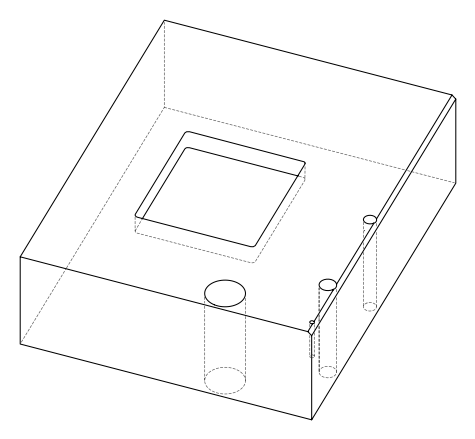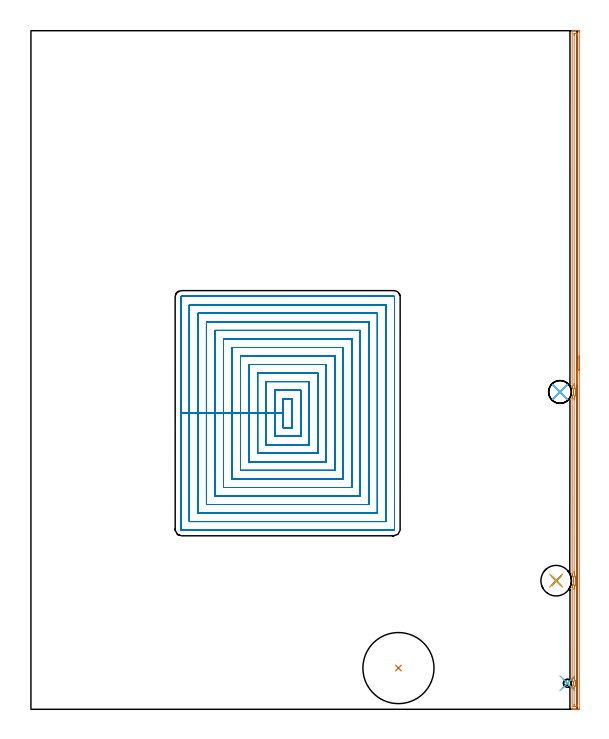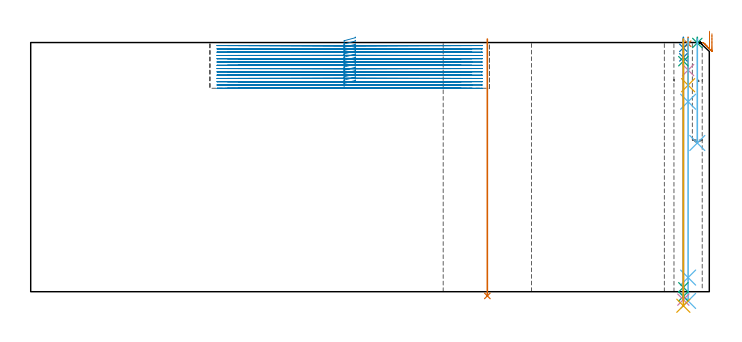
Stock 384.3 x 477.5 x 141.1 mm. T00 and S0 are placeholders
(PLAN: 14 operations, 11 tool changes, 139.1 min)
(1 SPOT_DRILL | STEP1HOLE | NXT0321_9005460120000 | 0.03 min | 3 mm3)
(2 SPOT_DRILL_1 | STEP1HOLE_2 | NXT0321_9005460120000 | 0.05 min | 182 mm3)
(3 SPOT_DRILL_2 | STEP1POCKET | NXT0321_9005460120000 | 0.03 min | 0 mm3)
(4 DRILL_BLIND_HOLE_INTO_CENTER | STEP1HOLE | UGT0301_217 | 0.07 min | 1138 mm3)
(5 DRILL_TO_ENLARGE_BLIND_HOLE | STEP1HOLE | NXT0301_111 | 0.11 min | 3439 mm3)
(6 GUN_DRILL_THROUGH_HOLE | STEP1HOLE | UGT0307_013 | 0.79 min | 23768 mm3)
(7 INDEXABLE_INSERT_DRILL_THROUGH_HOLE_FROM_SOLID | STEP1HOLE_1 | NXT0302_038 | 0.58 min | 276913 mm3)
(8 DRILL_BLIND_HOLE_INTO_CENTER_1 | STEP1HOLE_2 | UGT0301_451 | 0.04 min | 116 mm3)
(9 GUN_DRILL_THROUGH_HOLE_1 | STEP1HOLE_2 | UGT0307_001 | 0.63 min | 2611 mm3)
(10 SPADE_DRILL_TO_ENLARGE_THROUGH_HOLE | STEP1HOLE_2 | UGT0306_004 | 0.59 min | 17235 mm3)
(11 DRILL_TO_ENLARGE_THROUGH_HOLE | STEP1HOLE_2 | UGT0301_052 | 0.61 min | 30999 mm3)
(12 DRILL_BLIND_HOLE_INTO_CENTER_2 | STEP1POCKET | UGT0301_451 | 0.24 min | 1352 mm3)
(13 AREA_MILL | FG_CHAMFER_SURFACE | UGT0205_001 | 7.84 min | 5969 mm3)
(14 MILL_RECTANGULAR_POCKET | POCKET_RECTANGULAR_STRAIGHT | NXT0201_009 | Follow Part, ap 2, ae 75% | 127.53 min | 706926 mm3)
(TOOL NXT0321_9005460120000 | NC Spot Drill, 142deg, 12mm, Carbide, Uncoated | D12 PA142 FL30 Z2)
(TOOL UGT0301_217 | Twist Drill 10.4 mm | D10.4 PA118 FL82 Z2)
(TOOL NXT0301_111 | Carbide Drill 16.1mm [860.1-1610-050A1-PM 4234] | D16.1 PA147 FL73 Z2)
(TOOL UGT0307_013 | Gun Drill 16 mm | D16 PA130 FL24 Z1)
(TOOL NXT0302_038 | Index. Insert Drill 50mm [880-D5000L50-04] | D50 PA176 FL200 Z2)
(TOOL UGT0301_451 | Carbide Drill 5.6 mm | D5.6 PA118 FL57 Z2)
(TOOL UGT0307_001 | Gun Drill 5 mm | D5 PA130 FL24 Z1)
(TOOL UGT0306_004 | Spade Drill 13.5mm | D13.5 PA132 FL10 Z2)
(TOOL UGT0301_052 | Twist Drill 21.5 mm | D21.5 PA118 FL150 Z2)
(TOOL UGT0205_001 | Chamfer Mill 20 x 3 x 45 deg. | D20 FL50 Z2)
(TOOL NXT0201_009 | ENDMILL 8mm [2P460-0800-NA 1630] | D8 FL26 Z6)
(OP 1 SPOT_DRILL)
G17 G21 G94 G90
T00 M6
G54
G17 G0 G90 X372.3 Y223.3 S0 M3
G43 Z151.1 H0
G94 G81 G98 Z140.411 F250. R144.1
G80
M5
M2
(OP 2 SPOT_DRILL_1)
G17 G21 G94 G90
T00 M6
G54
G17 G0 G90 X369.6 Y90.5 S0 M3
G43 Z151.1 H0
G94 G81 G98 Z138.1 F250. R144.1
G80
M5
M2
(OP 3 SPOT_DRILL_2)
G17 G21 G94 G90
T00 M6
G54
G17 G0 G90 X377.5 Y18.3 S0 M3
G43 Z151.1 H0
G94 G81 G98 Z140.859 F250. R144.1
G80
M5
M2
(OP 4 DRILL_BLIND_HOLE_INTO_CENTER)
G17 G21 G94 G90
T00 M6
G54
G17 G0 G90 X372.3 Y223.3 S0 M3
G43 Z151.1 H0
G94 G81 G98 Z125.5 F250. R143.1
G80
M5
M2
(OP 5 DRILL_TO_ENLARGE_BLIND_HOLE)
G17 G21 G94 G90
T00 M6
G54
G17 G0 G90 X372.3 Y223.3 S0 M3
G43 Z151.1 H1
G94 G81 G98 Z116.95 F250. R143.1
G80
M5
M2
(OP 6 GUN_DRILL_THROUGH_HOLE)
G17 G21 G94 G90
T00 M6
G54
G17 G0 G90 X372.3 Y223.3 M8
G43 Z151.1 H0
Z143.32
S716 M3
G94 G1 Z107.589 F125. M26
G4 X.084
Z8. F250.
G4 X.084
Z-5.23 F125.
G4 X.084
M5
M9
G0 Z143.32
Z151.1
M2
(OP 7 INDEXABLE_INSERT_DRILL_THROUGH_HOLE_FROM_SOLID)
G17 G21 G94 G90
T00 M6
G54
G17 G0 G90 X258.6 Y29. S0 M3
G43 Z151.1 H1
G94 G81 G98 Z-2.373 F250. R143.1
G80
M5
M2
(OP 8 DRILL_BLIND_HOLE_INTO_CENTER_1)
G17 G21 G94 G90
T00 M6
G54
G17 G0 G90 X369.6 Y90.5 S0 M3
G43 Z151.1 H0
G94 G81 G98 Z132.7 F250. R143.1
G80
M5
M2
(OP 9 GUN_DRILL_THROUGH_HOLE_1)
G17 G21 G94 G90
T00 M6
G54
G17 G0 G90 X369.6 Y90.5 M8
G43 Z151.1 H0
Z139.362
S716 M3
G94 G1 Z130.536 F125. M26
G4 X.084
Z2.5 F250.
G4 X.084
Z-2.666 F125.
G4 X.084
M5
M9
G0 Z139.362
Z151.1
M2
(OP 10 SPADE_DRILL_TO_ENLARGE_THROUGH_HOLE)
G17 G21 G94 G90
T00 M6
G54
G17 G0 G90 X369.6 Y90.5 S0 M3
G43 Z151.1 H0
G94 G73 G98 Z-4.505 F250. Q13.237 R143.1
G80
M5
M2
(OP 11 DRILL_TO_ENLARGE_THROUGH_HOLE)
G17 G21 G94 G90
T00 M6
G54
G17 G0 G90 X369.6 Y90.5 S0 M3
G43 Z151.1 H0
G94 G73 G98 Z-7.959 F250. Q21.294 R143.1
G80
M5
M2
(OP 12 DRILL_BLIND_HOLE_INTO_CENTER_2)
G17 G21 G94 G90
T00 M6
G54
G17 G0 G90 X377.5 Y18.3 S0 M3
G43 Z151.1 H0
G94 G81 G98 Z84.2 F250. R143.1
G80
M5
M2
(OP 13 AREA_MILL)
G17 G21 G94 G90
T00 M6
G54
G17 G0 G90 X385.8 Y248.75 S1061 M3
G43 Z151.1 H0
Z146.1
G94 G1 Y248.712 Z145.228 F250.
Y248.598 Z144.363
Y248.409 Z143.512
Y248.147 Z142.68
Y247.813 Z141.874
Y247.41 Z141.1
Y246.941 Z140.364
Y246.41 Z139.672
Y245.821 Z139.029
Y245.178 Z138.44
Y244.486 Z137.908
Y243.75 Z137.44
Y242.976 Z137.037
Y242.17 Z136.703
Y241.338 Z136.441
Y240.486 Z136.252
Y239.622 Z136.138
Y238.75 Z136.1
Y0.621
X385.798 Y0.295
X385.793 Y0.01 Z136.103
X385.48 Y0. Z136.416
X383.736 Z138.158
X383.204 Z138.693
X382.864 Z139.032
X382.331 Z139.565
X381.992 Z139.903
X381.049 Z140.85
X380.924 Z140.968
X380.902 Y0.001 Z140.989
X380.803 Y0.01 Z141.088
X380.8 Y0.174 Z141.1
Y15.811
X380.806 Y16.157 Z141.092
X380.906 Y16.254 Z140.992
X381.142 Y16.515 Z140.758
X381.286 Y16.704 Z140.614
X381.353 Y16.793 Z140.546
X381.411 Y16.893 Z140.489
X381.476 Y17.006 Z140.423
X381.578 Y17.226 Z140.321
X381.594 Y17.268 Z140.306
X381.661 Y17.453 Z140.238
X381.701 Y17.597 Z140.199
X381.724 Y17.686 Z140.173
X381.734 Y17.747 Z140.16
X381.756 Y17.86 Z140.142
X381.765 Y17.914 Z140.131
X381.78 Y18.058 Z140.117
X381.786 Y18.131 Z140.108
Y18.262 Z140.102
X381.788 Y18.343 Z140.1
X381.789 Y18.355
X381.785 Y18.47 Z140.111
X381.783 Y18.492 Z140.112
X381.778 Y18.58 Z140.118
X381.748 Y18.793 Z140.15
X381.746 Y18.809 Z140.152
X381.716 Y18.938 Z140.181
X381.695 Y19.035 Z140.204
X381.625 Y19.256 Z140.274
X381.572 Y19.385 Z140.327
X381.536 Y19.473 Z140.363
X381.409 Y19.711 Z140.491
X381.261 Y19.938 Z140.639
X381.12 Y20.114 Z140.779
X381.092 Y20.15 Z140.807
X380.952 Y20.301 Z140.948
X380.906 Y20.349 Z140.992
X380.804 Y20.45 Z141.089
X380.8 Y21.172 Z141.1
Y85.507
X380.805 Y85.871 Z141.091
X380.858 Y85.994 Z141.039
X380.905 Y86.102 Z140.991
X381.057 Y86.462 Z140.84
X381.119 Y86.622 Z140.781
X381.202 Y86.848 Z140.695
X381.224 Y86.907 Z140.673
X381.351 Y87.294 Z140.542
X381.372 Y87.355 Z140.523
X381.411 Y87.485 Z140.489
X381.481 Y87.734 Z140.419
X381.499 Y87.8 Z140.4
X381.589 Y88.188 Z140.305
X381.604 Y88.248 Z140.291
X381.692 Y88.694 Z140.208
X381.697 Y88.732 Z140.202
X381.728 Y88.941 Z140.169
X381.748 Y89.081 Z140.146
X381.757 Y89.141 Z140.137
X381.799 Y89.482 Z140.099
X381.808 Y89.632 Z140.089
Y89.635
X381.813 Y89.734 Z140.081
X381.828 Y89.964 Z140.069
X381.833 Y90.034 Z140.065
X381.834 Y90.075 Z140.064
X381.841 Y90.468 Z140.05
X381.843 Y90.537
X381.837 Y90.782 Z140.057
X381.834 Y90.869 Z140.059
X381.833 Y90.928 Z140.061
X381.828 Y91.024 Z140.068
X381.819 Y91.178 Z140.076
X381.807 Y91.404 Z140.093
X381.8 Y91.518 Z140.1
X381.764 Y91.821 Z140.136
X381.697 Y92.268 Z140.202
X381.613 Y92.714 Z140.286
X381.521 Y93.102 Z140.375
X381.508 Y93.162 Z140.39
X381.385 Y93.607 Z140.514
X381.237 Y94.055 Z140.661
X381.071 Y94.5 Z140.825
X380.957 Y94.773 Z140.937
X380.906 Y94.9 Z140.99
X380.814 Y95.125 Z141.08
X380.81 Y95.308 Z141.09
X380.8 Y218.645 Z141.1
X380.805 Y219.429 Z141.091
X380.858 Y219.539 Z141.039
X380.906 Y219.633 Z140.992
X381.093 Y220.033 Z140.805
X381.263 Y220.44 Z140.636
X381.327 Y220.623 Z140.573
X381.418 Y220.884 Z140.481
X381.547 Y221.333 Z140.351
X381.608 Y221.605 Z140.292
X381.646 Y221.778 Z140.253
X381.69 Y222.05 Z140.209
X381.701 Y222.117 Z140.198
X381.716 Y222.219 Z140.179
X381.718 Y222.226 Z140.178
X381.725 Y222.296 Z140.17
X381.766 Y222.672 Z140.131
X381.774 Y222.834 Z140.122
X381.785 Y223.113 Z140.102
X381.786 Y223.12 Z140.103
X381.788 Y223.165 Z140.106
X381.786 Y223.384 Z140.104
Y223.436 Z140.105
X381.785 Y223.44
X381.783 Y223.477 Z140.104
Y223.493
X381.784 Y223.566 Z140.106
X381.758 Y224.013 Z140.135
X381.727 Y224.292 Z140.171
X381.708 Y224.46 Z140.191
X381.701 Y224.497 Z140.197
X381.63 Y224.906 Z140.269
X381.622 Y224.94 Z140.277
X381.522 Y225.354 Z140.375
X381.39 Y225.799 Z140.507
X381.24 Y226.212 Z140.659
X381.227 Y226.248 Z140.673
X381.12 Y226.501 Z140.779
X381.038 Y226.692 Z140.859
X380.931 Y226.915 Z140.967
X380.906 Y226.967 Z140.992
X380.851 Y227.077 Z141.047
X380.806 Y227.174 Z141.092
X380.8 Y227.581 Z141.1
Y477.326
X380.803 Y477.49 Z141.088
X380.923 Y477.498 Z140.969
X381.049 Y477.5 Z140.85
X381.313 Z140.587
X381.992 Z139.903
X383.204 Z138.693
X383.736 Z138.158
X385.214 Z136.682
X385.48 Y477.497 Z136.416
X385.793 Y477.49 Z136.103
X385.798 Y477.205 Z136.1
X385.8 Y476.879
Y476.551
Y238.75
X384.386 Z137.514
Y3.301
X384.385 Y2.637 Z137.515
X384.383 Y2.408 Z137.517
X384.379 Y2.076 Z137.521
X384.367 Y2.01 Z137.533
X384.267 Y2.005 Z137.633
X384.133 Y2.001 Z137.767
X382.864 Y2. Z139.036
X382.388 Y2.002 Z139.512
X382.254 Y2.007 Z139.646
X382.229 Y2.009 Z139.671
X382.221 Y2.055 Z139.679
X382.218 Y2.177 Z139.682
X382.216 Y2.408 Z139.684
X382.214 Y3.073 Z139.686
Y3.301
X382.215 Y14.689 Z139.685
X382.216 Y14.917 Z139.684
X382.218 Y15.084 Z139.682
X382.221 Y15.165 Z139.679
X382.229 Y15.2 Z139.671
X382.248 Y15.231 Z139.652
X382.373 Y15.421 Z139.527
X382.602 Y15.811 Z139.298
X382.657 Y15.917 Z139.243
X382.69 Y15.989 Z139.21
X382.864 Y16.401 Z139.036
X382.942 Y16.625 Z138.958
X382.967 Y16.704 Z138.933
X383.059 Y17.051 Z138.841
X383.116 Y17.34 Z138.784
X383.156 Y17.598 Z138.744
X383.185 Y17.878 Z138.715
X383.198 Y18.15 Z138.702
Y18.492
X383.181 Y18.771 Z138.719
X383.141 Y19.101 Z138.759
X383.094 Y19.385 Z138.806
X383.05 Y19.579 Z138.85
X382.994 Y19.801 Z138.906
X382.864 Y20.215 Z139.036
X382.84 Y20.279 Z139.06
X382.823 Y20.321 Z139.077
X382.679 Y20.634 Z139.221
X382.549 Y20.878 Z139.351
X382.375 Y21.172 Z139.525
X382.284 Y21.323 Z139.616
X382.221 Y21.426 Z139.679
X382.22 Y21.505 Z139.68
X382.215 Y21.837 Z139.685
Y22.066
X382.214 Y22.732 Z139.686
X382.215 Y84.385 Z139.685
X382.216 Y84.614 Z139.684
X382.22 Y85.274 Z139.68
X382.303 Y85.507 Z139.597
X382.452 Y85.929 Z139.448
X382.617 Y86.401 Z139.283
X382.653 Y86.509 Z139.247
X382.677 Y86.592 Z139.223
X382.864 Y87.264 Z139.036
X382.87 Y87.288 Z139.03
X382.957 Y87.693 Z138.943
X383.023 Y88.025 Z138.877
X383.053 Y88.188 Z138.847
X383.146 Y88.793 Z138.754
X383.18 Y89.081 Z138.72
X383.221 Y89.609 Z138.679
X383.24 Y89.975 Z138.66
X383.253 Y90.47 Z138.647
X383.246 Y90.869 Z138.654
X383.22 Y91.397 Z138.68
X383.197 Y91.762 Z138.703
X383.117 Y92.397 Z138.783
X383.078 Y92.656 Z138.822
X382.919 Y93.492 Z138.981
X382.907 Y93.549 Z138.993
X382.864 Y93.73 Z139.036
X382.662 Y94.443 Z139.238
X382.565 Y94.749 Z139.335
X382.356 Y95.336 Z139.544
X382.239 Y95.663 Z139.661
X382.229 Y95.986 Z139.671
X382.227 Y96.23 Z139.673
X382.224 Y96.885 Z139.676
Y97.123
X382.215 Y217.752 Z139.685
X382.217 Y218.415 Z139.683
X382.22 Y218.645 Z139.68
X382.225 Y218.808 Z139.675
X382.28 Y218.944 Z139.62
X382.366 Y219.156 Z139.534
X382.519 Y219.539 Z139.381
X382.575 Y219.687 Z139.325
X382.613 Y219.796 Z139.287
X382.702 Y220.069 Z139.198
X382.826 Y220.471 Z139.074
X382.864 Y220.609 Z139.036
X382.992 Y221.195 Z138.908
X383.017 Y221.326 Z138.883
X383.115 Y221.962 Z138.785
X383.142 Y222.219 Z138.758
X383.185 Y222.784 Z138.715
X383.199 Y223.113 Z138.701
X383.194 Y223.668 Z138.706
X383.174 Y224.007 Z138.726
X383.154 Y224.3 Z138.746
X383.116 Y224.642 Z138.784
X383.081 Y224.9 Z138.819
X383.018 Y225.262 Z138.882
X382.925 Y225.732 Z138.975
X382.91 Y225.794 Z138.99
X382.864 Y225.982 Z139.036
X382.651 Y226.687 Z139.249
X382.529 Y227.031 Z139.371
X382.313 Y227.581 Z139.587
X382.251 Y227.744 Z139.649
X382.221 Y227.833 Z139.679
X382.219 Y227.914 Z139.681
X382.215 Y228.245 Z139.685
Y228.474
X382.214 Y229.14 Z139.686
Y474.199
X382.215 Y474.863 Z139.685
X382.217 Y475.092 Z139.683
X382.221 Y475.424 Z139.679
X382.233 Y475.49 Z139.667
X382.333 Y475.495 Z139.567
X382.467 Y475.499 Z139.433
X383.736 Y475.5 Z138.164
X384.212 Y475.498 Z137.688
X384.346 Y475.493 Z137.554
X384.371 Y475.491 Z137.529
X384.379 Y475.445 Z137.521
X384.383 Y475.323 Z137.517
X384.385 Y475.092 Z137.515
X384.386 Y474.426 Z137.514
Y474.199
Y238.75
Y237.878 Z137.552
Y237.013 Z137.666
Y236.162 Z137.855
Y235.33 Z138.117
Y234.524 Z138.451
Y233.75 Z138.854
Y233.014 Z139.323
Y232.322 Z139.854
Y231.679 Z140.443
Y231.09 Z141.086
Y230.558 Z141.778
Y230.09 Z142.514
Y229.687 Z143.288
Y229.353 Z144.094
Y229.091 Z144.926
Y228.902 Z145.778
Y228.788 Z146.643
Y228.75 Z147.514
G0 Z151.1
M5
M2
(OP 14 MILL_RECTANGULAR_POCKET)
G17 G21 G94 G90
T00 M6
G54
G17 G0 G90 X183.8 Y217.013 S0 M3
G43 Z151.237 H1
Z144.237
G94 G1 Y218.6 Z143.812 F250.
X177.5 Z142.124
Y208.35 Z139.377
Y198.1 F500.
X183.8
Y218.6
X177.5
Y208.35
X171.5
Y192.1
X189.8
Y224.6
X171.5
Y208.35
X165.5
Y186.1
X195.8
Y230.6
X165.5
Y208.35
X159.5
Y180.1
X201.8
Y236.6
X159.5
Y208.35
X153.5
Y174.1
X207.8
Y242.6
X153.5
Y208.35
X147.5
Y168.1
X213.8
Y248.6
X147.5
Y208.35
X141.5
Y162.1
X219.8
Y254.6
X141.5
Y208.35
X135.5
Y156.1
X225.8
Y260.6
X135.5
Y208.35
X129.5
Y150.1
X231.8
Y266.6
X129.5
Y208.35
X123.5
Y144.1
X237.8
Y272.6
X123.5
Y208.35
X117.5
Y138.1
X243.8
Y278.6
X117.5
Y208.35
X111.5
Y132.1
X249.8
Y284.6
X111.5
Y208.35
X105.5
Y126.5
G3 X105.9 Y126.1 R0.4
G1 X255.4
G3 X255.8 Y126.5 R0.4
G1 Y290.2
G3 X255.4 Y290.6 R0.4
G1 X105.9
G3 X105.5 Y290.2 R0.4
G1 Y208.35
Y207.35
G0 X183.8 Y217.013 Z142.377
G1 Y218.6 Z141.952 F250.
X177.5 Z140.264
Y208.35 Z137.517
Y198.1 F500.
X183.8
Y218.6
X177.5
Y208.35
X171.5
Y192.1
X189.8
Y224.6
X171.5
Y208.35
X165.5
Y186.1
X195.8
Y230.6
X165.5
Y208.35
X159.5
Y180.1
X201.8
Y236.6
X159.5
Y208.35
X153.5
Y174.1
X207.8
Y242.6
X153.5
Y208.35
X147.5
Y168.1
X213.8
Y248.6
X147.5
Y208.35
X141.5
Y162.1
X219.8
Y254.6
X141.5
Y208.35
X135.5
Y156.1
X225.8
Y260.6
X135.5
Y208.35
X129.5
Y150.1
X231.8
Y266.6
X129.5
Y208.35
X123.5
Y144.1
X237.8
Y272.6
X123.5
Y208.35
X117.5
Y138.1
X243.8
Y278.6
X117.5
Y208.35
X111.5
Y132.1
X249.8
Y284.6
X111.5
Y208.35
X105.5
Y126.5
G3 X105.9 Y126.1 R0.4
G1 X255.4
G3 X255.8 Y126.5 R0.4
G1 Y290.2
G3 X255.4 Y290.6 R0.4
G1 X105.9
G3 X105.5 Y290.2 R0.4
G1 Y208.35
Y207.35
G0 X183.8 Y217.013 Z140.517
G1 Y218.6 Z140.092 F250.
X177.5 Z138.404
Y208.35 Z135.658
Y198.1 F500.
X183.8
Y218.6
X177.5
Y208.35
X171.5
Y192.1
X189.8
Y224.6
X171.5
Y208.35
X165.5
Y186.1
X195.8
Y230.6
X165.5
Y208.35
X159.5
Y180.1
X201.8
Y236.6
X159.5
Y208.35
X153.5
Y174.1
X207.8
Y242.6
X153.5
Y208.35
X147.5
Y168.1
X213.8
Y248.6
X147.5
Y208.35
X141.5
Y162.1
X219.8
Y254.6
X141.5
Y208.35
X135.5
Y156.1
X225.8
Y260.6
X135.5
Y208.35
X129.5
Y150.1
X231.8
Y266.6
X129.5
Y208.35
X123.5
Y144.1
X237.8
Y272.6
X123.5
Y208.35
X117.5
Y138.1
X243.8
Y278.6
X117.5
Y208.35
X111.5
Y132.1
X249.8
Y284.6
X111.5
Y208.35
X105.5
Y126.5
G3 X105.9 Y126.1 R0.4
G1 X255.4
G3 X255.8 Y126.5 R0.4
G1 Y290.2
G3 X255.4 Y290.6 R0.4
G1 X105.9
G3 X105.5 Y290.2 R0.4
G1 Y208.35
Y207.35
G0 X183.8 Y217.013 Z138.658
G1 Y218.6 Z138.232 F250.
X177.5 Z136.544
Y208.35 Z133.798
Y198.1 F500.
X183.8
Y218.6
X177.5
Y208.35
X171.5
Y192.1
X189.8
Y224.6
X171.5
Y208.35
X165.5
Y186.1
X195.8
Y230.6
X165.5
Y208.35
X159.5
Y180.1
X201.8
Y236.6
X159.5
Y208.35
X153.5
Y174.1
X207.8
Y242.6
X153.5
Y208.35
X147.5
Y168.1
X213.8
Y248.6
X147.5
Y208.35
X141.5
Y162.1
X219.8
Y254.6
X141.5
Y208.35
X135.5
Y156.1
X225.8
Y260.6
X135.5
Y208.35
X129.5
Y150.1
X231.8
Y266.6
X129.5
Y208.35
X123.5
Y144.1
X237.8
Y272.6
X123.5
Y208.35
X117.5
Y138.1
X243.8
Y278.6
X117.5
Y208.35
X111.5
Y132.1
X249.8
Y284.6
X111.5
Y208.35
X105.5
Y126.5
G3 X105.9 Y126.1 R0.4
G1 X255.4
G3 X255.8 Y126.5 R0.4
G1 Y290.2
G3 X255.4 Y290.6 R0.4
G1 X105.9
G3 X105.5 Y290.2 R0.4
G1 Y208.35
Y207.35
G0 X183.8 Y217.013 Z136.798
G1 Y218.6 Z136.373 F250.
X177.5 Z134.685
Y208.35 Z131.938
Y198.1 F500.
X183.8
Y218.6
X177.5
Y208.35
X171.5
Y192.1
X189.8
Y224.6
X171.5
Y208.35
X165.5
Y186.1
X195.8
Y230.6
X165.5
Y208.35
X159.5
Y180.1
X201.8
Y236.6
X159.5
Y208.35
X153.5
Y174.1
X207.8
Y242.6
X153.5
Y208.35
X147.5
Y168.1
X213.8
Y248.6
X147.5
Y208.35
X141.5
Y162.1
X219.8
Y254.6
X141.5
Y208.35
X135.5
Y156.1
X225.8
Y260.6
X135.5
Y208.35
X129.5
Y150.1
X231.8
Y266.6
X129.5
Y208.35
X123.5
Y144.1
X237.8
Y272.6
X123.5
Y208.35
X117.5
Y138.1
X243.8
Y278.6
X117.5
Y208.35
X111.5
Y132.1
X249.8
Y284.6
X111.5
Y208.35
X105.5
Y126.5
G3 X105.9 Y126.1 R0.4
G1 X255.4
G3 X255.8 Y126.5 R0.4
G1 Y290.2
G3 X255.4 Y290.6 R0.4
G1 X105.9
G3 X105.5 Y290.2 R0.4
G1 Y208.35
Y207.35
G0 X183.8 Y217.013 Z134.938
G1 Y218.6 Z134.513 F250.
X177.5 Z132.825
Y208.35 Z130.078
Y198.1 F500.
X183.8
Y218.6
X177.5
Y208.35
X171.5
Y192.1
X189.8
Y224.6
X171.5
Y208.35
X165.5
Y186.1
X195.8
Y230.6
X165.5
Y208.35
X159.5
Y180.1
X201.8
Y236.6
X159.5
Y208.35
X153.5
Y174.1
X207.8
Y242.6
X153.5
Y208.35
X147.5
Y168.1
X213.8
Y248.6
X147.5
Y208.35
X141.5
Y162.1
X219.8
Y254.6
X141.5
Y208.35
X135.5
Y156.1
X225.8
Y260.6
X135.5
Y208.35
X129.5
Y150.1
X231.8
Y266.6
X129.5
Y208.35
X123.5
Y144.1
X237.8
Y272.6
X123.5
Y208.35
X117.5
Y138.1
X243.8
Y278.6
X117.5
Y208.35
X111.5
Y132.1
X249.8
Y284.6
X111.5
Y208.35
X105.5
Y126.5
G3 X105.9 Y126.1 R0.4
G1 X255.4
G3 X255.8 Y126.5 R0.4
G1 Y290.2
G3 X255.4 Y290.6 R0.4
G1 X105.9
G3 X105.5 Y290.2 R0.4
G1 Y208.35
Y207.35
G0 X183.8 Y217.013 Z133.078
G1 Y218.6 Z132.653 F250.
X177.5 Z130.965
Y208.35 Z128.218
Y198.1 F500.
X183.8
Y218.6
X177.5
Y208.35
X171.5
Y192.1
X189.8
Y224.6
X171.5
Y208.35
X165.5
Y186.1
X195.8
Y230.6
X165.5
Y208.35
X159.5
Y180.1
X201.8
Y236.6
X159.5
Y208.35
X153.5
Y174.1
X207.8
Y242.6
X153.5
Y208.35
X147.5
Y168.1
X213.8
Y248.6
X147.5
Y208.35
X141.5
Y162.1
X219.8
Y254.6
X141.5
Y208.35
X135.5
Y156.1
X225.8
Y260.6
X135.5
Y208.35
X129.5
Y150.1
X231.8
Y266.6
X129.5
Y208.35
X123.5
Y144.1
X237.8
Y272.6
X123.5
Y208.35
X117.5
Y138.1
X243.8
Y278.6
X117.5
Y208.35
X111.5
Y132.1
X249.8
Y284.6
X111.5
Y208.35
X105.5
Y126.5
G3 X105.9 Y126.1 R0.4
G1 X255.4
G3 X255.8 Y126.5 R0.4
G1 Y290.2
G3 X255.4 Y290.6 R0.4
G1 X105.9
G3 X105.5 Y290.2 R0.4
G1 Y208.35
Y207.35
G0 X183.8 Y217.013 Z131.218
G1 Y218.6 Z130.793 F250.
X177.5 Z129.105
Y208.35 Z126.359
Y198.1 F500.
X183.8
Y218.6
X177.5
Y208.35
X171.5
Y192.1
X189.8
Y224.6
X171.5
Y208.35
X165.5
Y186.1
X195.8
Y230.6
X165.5
Y208.35
X159.5
Y180.1
X201.8
Y236.6
X159.5
Y208.35
X153.5
Y174.1
X207.8
Y242.6
X153.5
Y208.35
X147.5
Y168.1
X213.8
Y248.6
X147.5
Y208.35
X141.5
Y162.1
X219.8
Y254.6
X141.5
Y208.35
X135.5
Y156.1
X225.8
Y260.6
X135.5
Y208.35
X129.5
Y150.1
X231.8
Y266.6
X129.5
Y208.35
X123.5
Y144.1
X237.8
Y272.6
X123.5
Y208.35
X117.5
Y138.1
X243.8
Y278.6
X117.5
Y208.35
X111.5
Y132.1
X249.8
Y284.6
X111.5
Y208.35
X105.5
Y126.5
G3 X105.9 Y126.1 R0.4
G1 X255.4
G3 X255.8 Y126.5 R0.4
G1 Y290.2
G3 X255.4 Y290.6 R0.4
G1 X105.9
G3 X105.5 Y290.2 R0.4
G1 Y208.35
Y207.35
G0 X183.8 Y217.013 Z129.359
G1 Y218.6 Z128.933 F250.
X177.5 Z127.245
Y208.35 Z124.499
Y198.1 F500.
X183.8
Y218.6
X177.5
Y208.35
X171.5
Y192.1
X189.8
Y224.6
X171.5
Y208.35
X165.5
Y186.1
X195.8
Y230.6
X165.5
Y208.35
X159.5
Y180.1
X201.8
Y236.6
X159.5
Y208.35
X153.5
Y174.1
X207.8
Y242.6
X153.5
Y208.35
X147.5
Y168.1
X213.8
Y248.6
X147.5
Y208.35
X141.5
Y162.1
X219.8
Y254.6
X141.5
Y208.35
X135.5
Y156.1
X225.8
Y260.6
X135.5
Y208.35
X129.5
Y150.1
X231.8
Y266.6
X129.5
Y208.35
X123.5
Y144.1
X237.8
Y272.6
X123.5
Y208.35
X117.5
Y138.1
X243.8
Y278.6
X117.5
Y208.35
X111.5
Y132.1
X249.8
Y284.6
X111.5
Y208.35
X105.5
Y126.5
G3 X105.9 Y126.1 R0.4
G1 X255.4
G3 X255.8 Y126.5 R0.4
G1 Y290.2
G3 X255.4 Y290.6 R0.4
G1 X105.9
G3 X105.5 Y290.2 R0.4
G1 Y208.35
Y207.35
G0 X183.8 Y217.013 Z127.499
G1 Y218.6 Z127.074 F250.
X177.5 Z125.386
Y208.35 Z122.639
Y198.1 F500.
X183.8
Y218.6
X177.5
Y208.35
X171.5
Y192.1
X189.8
Y224.6
X171.5
Y208.35
X165.5
Y186.1
X195.8
Y230.6
X165.5
Y208.35
X159.5
Y180.1
X201.8
Y236.6
X159.5
Y208.35
X153.5
Y174.1
X207.8
Y242.6
X153.5
Y208.35
X147.5
Y168.1
X213.8
Y248.6
X147.5
Y208.35
X141.5
Y162.1
X219.8
Y254.6
X141.5
Y208.35
X135.5
Y156.1
X225.8
Y260.6
X135.5
Y208.35
X129.5
Y150.1
X231.8
Y266.6
X129.5
Y208.35
X123.5
Y144.1
X237.8
Y272.6
X123.5
Y208.35
X117.5
Y138.1
X243.8
Y278.6
X117.5
Y208.35
X111.5
Y132.1
X249.8
Y284.6
X111.5
Y208.35
X105.5
Y126.5
G3 X105.9 Y126.1 R0.4
G1 X255.4
G3 X255.8 Y126.5 R0.4
G1 Y290.2
G3 X255.4 Y290.6 R0.4
G1 X105.9
G3 X105.5 Y290.2 R0.4
G1 Y208.35
Y207.35
G0 X183.8 Y217.013 Z125.639
G1 Y218.6 Z125.214 F250.
X177.5 Z123.526
Y208.35 Z120.779
Y198.1 F500.
X183.8
Y218.6
X177.5
Y208.35
X171.5
Y192.1
X189.8
Y224.6
X171.5
Y208.35
X165.5
Y186.1
X195.8
Y230.6
X165.5
Y208.35
X159.5
Y180.1
X201.8
Y236.6
X159.5
Y208.35
X153.5
Y174.1
X207.8
Y242.6
X153.5
Y208.35
X147.5
Y168.1
X213.8
Y248.6
X147.5
Y208.35
X141.5
Y162.1
X219.8
Y254.6
X141.5
Y208.35
X135.5
Y156.1
X225.8
Y260.6
X135.5
Y208.35
X129.5
Y150.1
X231.8
Y266.6
X129.5
Y208.35
X123.5
Y144.1
X237.8
Y272.6
X123.5
Y208.35
X117.5
Y138.1
X243.8
Y278.6
X117.5
Y208.35
X111.5
Y132.1
X249.8
Y284.6
X111.5
Y208.35
X105.5
Y126.5
G3 X105.9 Y126.1 R0.4
G1 X255.4
G3 X255.8 Y126.5 R0.4
G1 Y290.2
G3 X255.4 Y290.6 R0.4
G1 X105.9
G3 X105.5 Y290.2 R0.4
G1 Y208.35
Y207.35
G0 X183.8 Y217.013 Z123.779
G1 Y218.6 Z123.354 F250.
X177.5 Z121.666
Y208.35 Z118.92
Y198.1 F500.
X183.8
Y218.6
X177.5
Y208.35
X171.5
Y192.1
X189.8
Y224.6
X171.5
Y208.35
X165.5
Y186.1
X195.8
Y230.6
X165.5
Y208.35
X159.5
Y180.1
X201.8
Y236.6
X159.5
Y208.35
X153.5
Y174.1
X207.8
Y242.6
X153.5
Y208.35
X147.5
Y168.1
X213.8
Y248.6
X147.5
Y208.35
X141.5
Y162.1
X219.8
Y254.6
X141.5
Y208.35
X135.5
Y156.1
X225.8
Y260.6
X135.5
Y208.35
X129.5
Y150.1
X231.8
Y266.6
X129.5
Y208.35
X123.5
Y144.1
X237.8
Y272.6
X123.5
Y208.35
X117.5
Y138.1
X243.8
Y278.6
X117.5
Y208.35
X111.5
Y132.1
X249.8
Y284.6
X111.5
Y208.35
X105.5
Y126.5
G3 X105.9 Y126.1 R0.4
G1 X255.4
G3 X255.8 Y126.5 R0.4
G1 Y290.2
G3 X255.4 Y290.6 R0.4
G1 X105.9
G3 X105.5 Y290.2 R0.4
G1 Y208.35
Y207.35
G0 X183.8 Y217.013 Z121.92
G1 Y218.6 Z121.494 F250.
X177.5 Z119.806
Y208.35 Z117.06
Y198.1 F500.
X183.8
Y218.6
X177.5
Y208.35
X171.5
Y192.1
X189.8
Y224.6
X171.5
Y208.35
X165.5
Y186.1
X195.8
Y230.6
X165.5
Y208.35
X159.5
Y180.1
X201.8
Y236.6
X159.5
Y208.35
X153.5
Y174.1
X207.8
Y242.6
X153.5
Y208.35
X147.5
Y168.1
X213.8
Y248.6
X147.5
Y208.35
X141.5
Y162.1
X219.8
Y254.6
X141.5
Y208.35
X135.5
Y156.1
X225.8
Y260.6
X135.5
Y208.35
X129.5
Y150.1
X231.8
Y266.6
X129.5
Y208.35
X123.5
Y144.1
X237.8
Y272.6
X123.5
Y208.35
X117.5
Y138.1
X243.8
Y278.6
X117.5
Y208.35
X111.5
Y132.1
X249.8
Y284.6
X111.5
Y208.35
X105.5
Y126.5
G3 X105.9 Y126.1 R0.4
G1 X255.4
G3 X255.8 Y126.5 R0.4
G1 Y290.2
G3 X255.4 Y290.6 R0.4
G1 X105.9
G3 X105.5 Y290.2 R0.4
G1 Y208.35
Y207.35
G0 X183.8 Y217.013 Z120.06
G1 Y218.6 Z119.635 F250.
X177.5 Z117.946
Y208.35 Z115.2
Y198.1 F500.
X183.8
Y218.6
X177.5
Y208.35
X171.5
Y192.1
X189.8
Y224.6
X171.5
Y208.35
X165.5
Y186.1
X195.8
Y230.6
X165.5
Y208.35
X159.5
Y180.1
X201.8
Y236.6
X159.5
Y208.35
X153.5
Y174.1
X207.8
Y242.6
X153.5
Y208.35
X147.5
Y168.1
X213.8
Y248.6
X147.5
Y208.35
X141.5
Y162.1
X219.8
Y254.6
X141.5
Y208.35
X135.5
Y156.1
X225.8
Y260.6
X135.5
Y208.35
X129.5
Y150.1
X231.8
Y266.6
X129.5
Y208.35
X123.5
Y144.1
X237.8
Y272.6
X123.5
Y208.35
X117.5
Y138.1
X243.8
Y278.6
X117.5
Y208.35
X111.5
Y132.1
X249.8
Y284.6
X111.5
Y208.35
X105.5
Y126.5
G3 X105.9 Y126.1 R0.4
G1 X255.4
G3 X255.8 Y126.5 R0.4
G1 Y290.2
G3 X255.4 Y290.6 R0.4
G1 X105.9
G3 X105.5 Y290.2 R0.4
G1 Y208.35
Y207.35
G0 Z151.237
M5
M2
